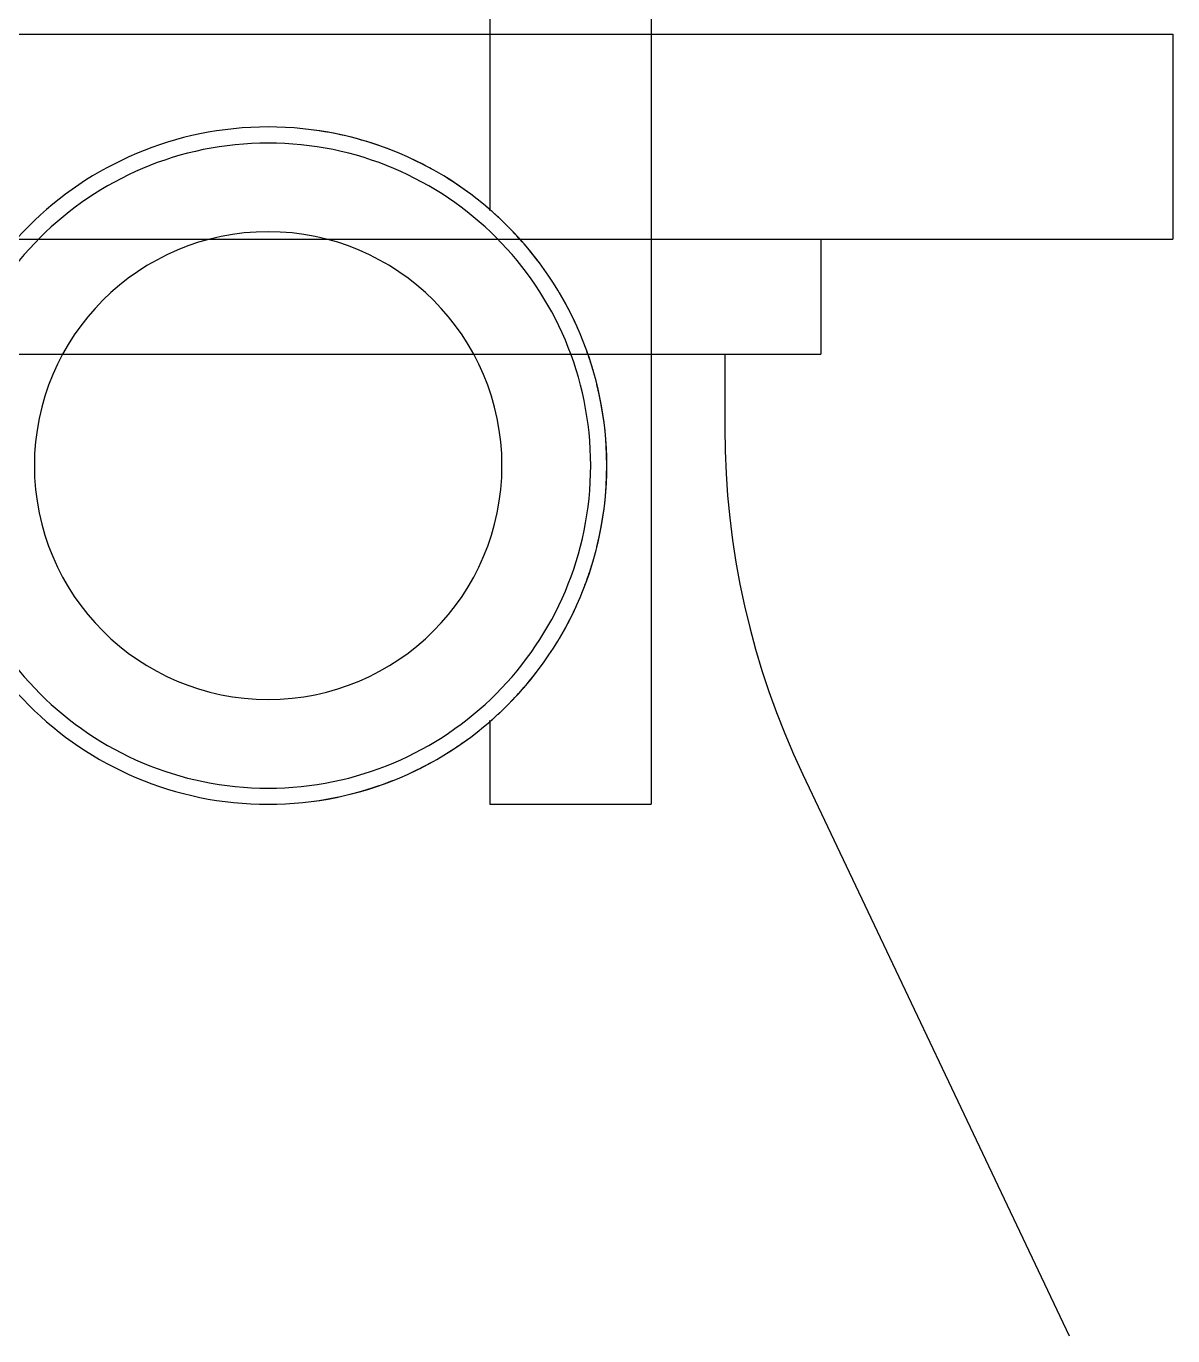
# Model space of a CAD drawing. Extents: x -181672 to 290600, y -29000 to 395522.
# Drawn here: x 10081.1 to 10223.4, y 32906.7 to 33069.1 of the extents above; entities that cross this region are included whole.
import ezdxf

# ---------------------------------------------------------------- set-up
doc = ezdxf.new("R2010")
doc.units = 0
doc.header["$LTSCALE"] = 10
doc.linetypes.add('XFM7P20PCW$0$Dashed', pattern=[2, 1, -1])

# ---------------------------------------------------------------- blocks, each defined once
blk = doc.blocks.new('XFM7P20PCW')
at = {"color": 1, "linetype": 'XFM7P20PCW$0$Dashed', "ltscale": 50}
for p, q in [((10138.66084, 33082.68547), (10138.66084, 33046.34627)), ((10158.66084, 33082.68547), (10158.66084, 32972.6002)), ((9943.96093, 33068.09722), (10223.36093, 33068.09722)), ((10223.36093, 33068.09722), (10223.36093, 33042.69722)), ((10138.66084, 33046.34627), (10138.66084, 33046.2277)), ((10138.66084, 33046.2277), (10138.66084, 33046.34627)), ((9943.96093, 33042.69722), (10223.36093, 33042.69722)), ((10179.70468, 33042.69722), (10179.70468, 33028.40972)), ((9987.61718, 33028.40972), (10179.70468, 33028.40972)), ((9999.52343, 33028.40972), (10167.79843, 33028.40972)), ((10167.79843, 33028.40972), (10167.79843, 33019.19506)), ((10138.66084, 32982.85612), (10138.66084, 32982.97469)), ((10138.66084, 32982.97469), (10138.66084, 32982.85612)), ((10138.66084, 32982.85612), (10138.66084, 32972.6002)), ((10177.46438, 32976.30263), (10210.51997, 32906.68555)), ((10138.66084, 32972.6002), (10158.66084, 32972.6002))]:
    blk.add_line(p, q, dxfattribs=at)
for centre, radius, start, end in [((10111.16084, 33014.6012), 42, 90, 270), ((10111.16084, 33014.6012), 42, 270, 90), ((10111.16084, 33014.6012), 42, 68.4544854, 83.1830669), ((10111.16084, 33014.6012), 40, 90, 270), ((10111.16084, 33014.6012), 40, 270, 90), ((10111.16084, 33014.6012), 42, 61.2589514, 65.4580399), ((10111.16084, 33014.6012), 42, 54.0500997, 58.1862043), ((10111.16084, 33014.6012), 42, 49.0984012, 50.9555757), ((10111.16084, 33014.6012), 42, 46.5346648, 49.0984012), ((10111.16084, 33014.6012), 29, 90, 270), ((10111.16084, 33014.6012), 29, 270, 90), ((10111.16084, 33014.6012), 42, 36.8238009, 44.127279), ((10111.16084, 33014.6012), 42, 23.3768195, 30.6865008), ((10111.16084, 33014.6012), 42, 16.3633113, 20.9672679), ((10111.16084, 33014.6012), 42, 346.1343658, 13.8656342), ((10267.79843, 33019.19506), 100, 180, 205.3993096), ((10111.16084, 33014.6012), 42, 339.0327321, 343.6366887), ((10111.16084, 33014.6012), 42, 329.3134992, 336.6231805), ((10111.16084, 33014.6012), 42, 315.872721, 323.1761991), ((10111.16084, 33014.6012), 42, 309.0444243, 310.9015988), ((10111.16084, 33014.6012), 42, 310.9015988, 313.4653352), ((10111.16084, 33014.6012), 42, 301.8137957, 305.9499003), ((10111.16084, 33014.6012), 42, 294.5419601, 298.7410486), ((10111.16084, 33014.6012), 42, 276.8169331, 291.5455146)]:
    blk.add_arc(centre, radius, start, end, dxfattribs=at)

msp = doc.modelspace()

# ---------------------------------------------------------------- block references
msp.add_blockref('XFM7P20PCW', (0, 0))

doc.saveas('drawing.dxf')
